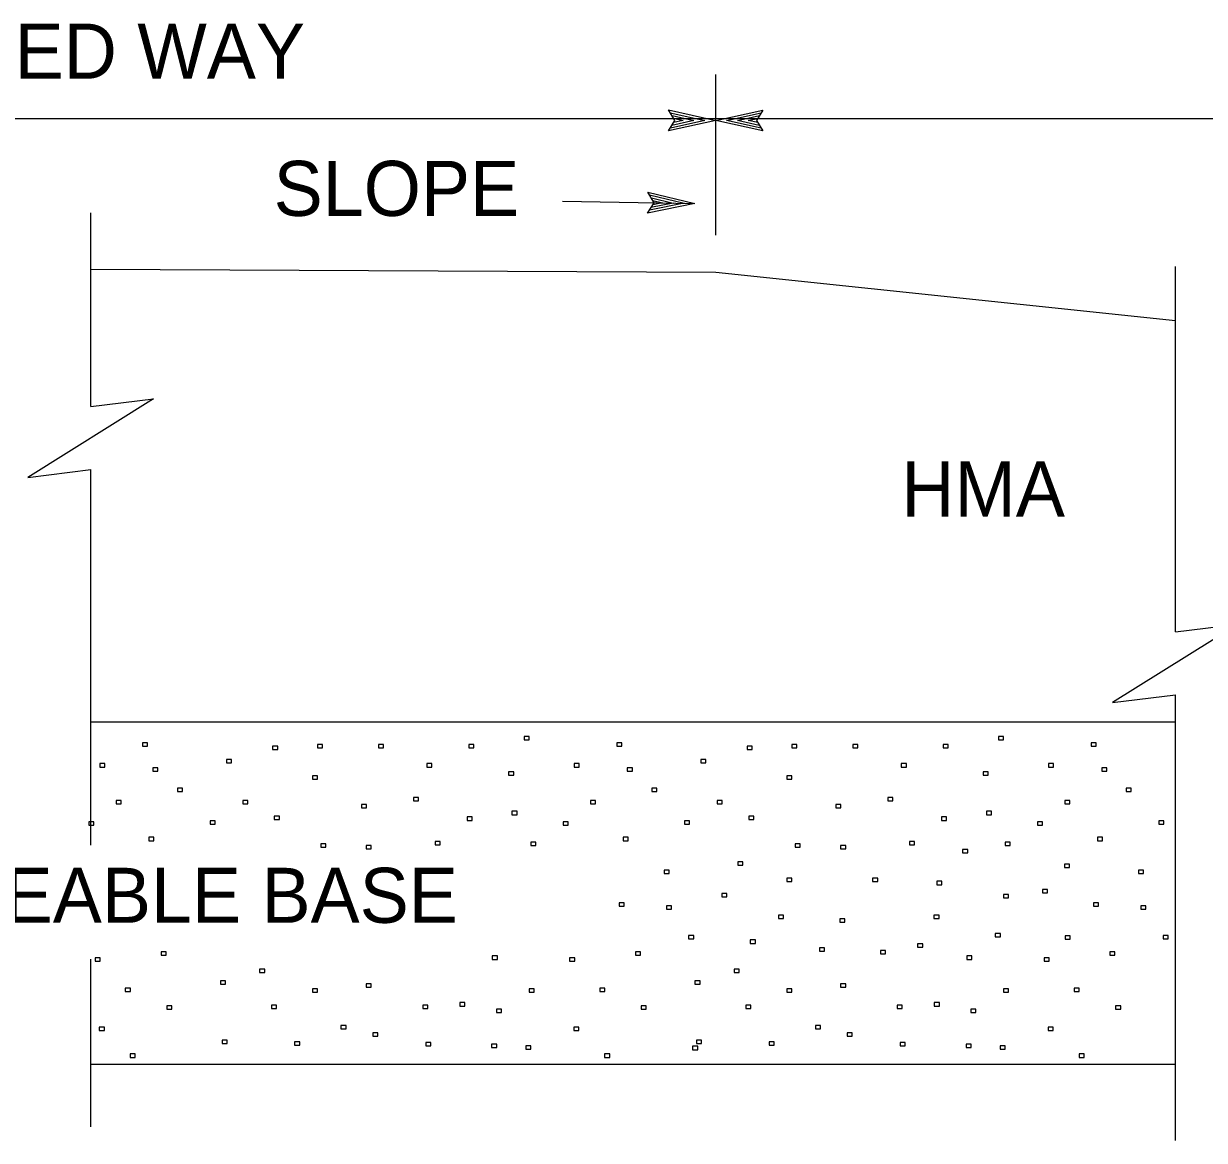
# Model space of a CAD drawing. Extents: x -894 to 866, y -476 to 714.
# Drawn here: x 365.3 to 515.4, y 319.2 to 461.3 of the extents above; entities that cross this region are included whole.
import ezdxf

# ---------------------------------------------------------------- set-up
doc = ezdxf.new("R2010")
doc.units = 0
for name, color, linetype in [('56 Stage 3 Anno', 7, 'Continuous'), ('57 Undefined', 7, 'Continuous'), ('59 Sndwall Anno', 7, 'Continuous'), ('60 Nongeo Data', 7, 'Continuous')]:
    doc.layers.add(name, color=color, linetype=linetype)

msp = doc.modelspace()

# ---------------------------------------------------------------- linework, layer by layer
at = {"layer": '56 Stage 3 Anno'}
for p, q in [((453.2922, 434.3347), (453.2922, 454.7966)), ((316.3338, 449.1919), (453.2922, 449.1919)), ((448.0922, 448.9376), (447.2922, 450.2773)), ((447.2922, 450.2773), (447.2922, 450.2773)), ((447.2922, 450.2773), (453.2922, 448.9376)), ((453.2922, 448.9376), (447.2922, 447.6073)), ((447.2922, 447.6073), (448.0922, 448.9376)), ((447.5087, 449.9214), (451.9123, 448.938)), ((451.9012, 448.934), (447.5268, 447.9667)), ((450.5292, 448.9395), (447.7044, 448.3132)), ((447.7426, 449.562), (450.5292, 448.9395)), ((447.9186, 449.2151), (449.1481, 448.9407)), ((449.1481, 448.9407), (447.9391, 448.6726)), ((453.2922, 448.9376), (459.2922, 450.2675)), ((453.2922, 449.1919), (630.9529, 449.1919)), ((453.2922, 448.9376), (453.2922, 448.9376)), ((459.2922, 447.5974), (453.2922, 448.9376)), ((453.2922, 448.9376), (453.2922, 448.9376)), ((459.0756, 447.9533), (454.6721, 448.9368)), ((454.6831, 448.9411), (459.0571, 449.9084)), ((456.0548, 448.9352), (458.88, 449.5616)), ((458.8418, 448.3128), (456.0548, 448.9352)), ((457.4363, 448.9344), (458.6449, 449.2021)), ((458.6658, 448.6596), (457.4363, 448.9344)), ((459.2922, 450.2675), (458.4922, 448.9376)), ((458.4922, 448.9376), (459.2922, 447.5974)), ((459.2922, 450.2675), (459.2922, 450.2675)), ((447.2922, 447.6073), (447.2922, 447.6073)), ((459.2922, 447.5974), (459.2922, 447.5974)), ((433.8017, 438.6726), (450.656, 438.3785)), ((444.6335, 437.1533), (445.4568, 438.4694)), ((445.4568, 438.4694), (444.6804, 439.823)), ((444.6804, 439.823), (444.6804, 439.823)), ((444.6804, 439.823), (450.656, 438.3785)), ((444.8906, 439.4635), (449.2761, 438.4033)), ((447.8938, 438.4289), (445.058, 437.8521)), ((445.1178, 439.0998), (447.8938, 438.4289)), ((445.2883, 438.7502), (446.5123, 438.4541)), ((446.5123, 438.4541), (445.2993, 438.2072)), ((450.656, 438.3785), (444.6335, 437.1533)), ((444.6335, 437.1533), (444.6335, 437.1533)), ((449.265, 438.3994), (444.8745, 437.5084)), ((450.656, 438.3785), (450.656, 438.3785))]:
    msp.add_line(p, q, dxfattribs=at)
at = {"layer": '59 Sndwall Anno'}
for points in [[(381.0435, 369.7797), (380.3982, 369.7797), (380.3982, 369.3494), (381.0435, 369.3494)], [(397.6033, 369.3655), (396.9581, 369.3655), (396.9581, 368.9352), (397.6033, 368.9352)], [(403.2958, 369.5726), (402.6506, 369.5726), (402.6506, 369.1423), (403.2958, 369.1423)], [(411.058, 369.5726), (410.4127, 369.5726), (410.4127, 369.1423), (411.058, 369.1423)], [(422.5466, 369.5726), (421.9013, 369.5726), (421.9013, 369.1423), (422.5466, 369.1423)], [(429.5844, 370.6081), (428.9391, 370.6081), (428.9391, 370.1777), (429.5844, 370.1777)], [(441.367, 369.7797), (440.7217, 369.7797), (440.7217, 369.3494), (441.367, 369.3494)], [(457.9268, 369.3655), (457.2816, 369.3655), (457.2816, 368.9352), (457.9268, 368.9352)], [(463.6193, 369.5726), (462.9741, 369.5726), (462.9741, 369.1423), (463.6193, 369.1423)], [(471.3815, 369.5726), (470.7363, 369.5726), (470.7363, 369.1423), (471.3815, 369.1423)], [(482.8701, 369.5726), (482.2248, 369.5726), (482.2248, 369.1423), (482.8701, 369.1423)], [(489.9079, 370.6081), (489.2626, 370.6081), (489.2626, 370.1777), (489.9079, 370.1777)], [(501.6905, 369.7797), (501.0452, 369.7797), (501.0452, 369.3494), (501.6905, 369.3494)], [(375.6109, 367.1384), (374.9656, 367.1384), (374.9656, 366.7081), (375.6109, 366.7081)], [(382.3715, 366.6179), (381.7262, 366.6179), (381.7262, 366.1876), (382.3715, 366.1876)], [(391.7321, 367.6589), (391.0868, 367.6589), (391.0868, 367.2285), (391.7321, 367.2285)], [(417.2135, 367.1384), (416.5682, 367.1384), (416.5682, 366.7081), (417.2135, 366.7081)], [(435.9344, 367.1384), (435.2891, 367.1384), (435.2891, 366.7081), (435.9344, 366.7081)], [(442.695, 366.6179), (442.0497, 366.6179), (442.0497, 366.1876), (442.695, 366.1876)], [(452.0556, 367.6589), (451.4103, 367.6589), (451.4103, 367.2285), (452.0556, 367.2285)], [(477.537, 367.1384), (476.8918, 367.1384), (476.8918, 366.7081), (477.537, 366.7081)], [(496.2579, 367.1384), (495.6126, 367.1384), (495.6126, 366.7081), (496.2579, 366.7081)], [(503.0185, 366.6179), (502.3732, 366.6179), (502.3732, 366.1876), (503.0185, 366.1876)], [(402.6525, 365.5774), (402.0073, 365.5774), (402.0073, 365.147), (402.6525, 365.147)], [(427.6139, 366.0974), (426.9686, 366.0974), (426.9686, 365.6671), (427.6139, 365.6671)], [(462.976, 365.5774), (462.3308, 365.5774), (462.3308, 365.147), (462.976, 365.147)], [(487.9374, 366.0974), (487.2921, 366.0974), (487.2921, 365.6671), (487.9374, 365.6671)], [(385.4915, 364.0163), (384.8463, 364.0163), (384.8463, 363.586), (385.4915, 363.586)], [(445.815, 364.0163), (445.1698, 364.0163), (445.1698, 363.586), (445.815, 363.586)], [(506.1385, 364.0163), (505.4933, 364.0163), (505.4933, 363.586), (506.1385, 363.586)], [(377.6912, 362.4553), (377.0459, 362.4553), (377.0459, 362.025), (377.6912, 362.025)], [(393.812, 362.4553), (393.1667, 362.4553), (393.1667, 362.025), (393.812, 362.025)], [(408.8931, 361.9348), (408.2478, 361.9348), (408.2478, 361.5045), (408.8931, 361.5045)], [(415.5084, 362.8411), (414.8631, 362.8411), (414.8631, 362.4108), (415.5084, 362.4108)], [(438.0147, 362.4553), (437.3694, 362.4553), (437.3694, 362.025), (438.0147, 362.025)], [(454.1355, 362.4553), (453.4902, 362.4553), (453.4902, 362.025), (454.1355, 362.025)], [(469.2166, 361.9348), (468.5713, 361.9348), (468.5713, 361.5045), (469.2166, 361.5045)], [(475.8319, 362.8411), (475.1866, 362.8411), (475.1866, 362.4108), (475.8319, 362.4108)], [(498.3382, 362.4553), (497.6929, 362.4553), (497.6929, 362.025), (498.3382, 362.025)], [(397.8104, 360.4593), (397.1651, 360.4593), (397.1651, 360.0289), (397.8104, 360.0289)], [(422.3395, 360.3553), (421.6942, 360.3553), (421.6942, 359.925), (422.3395, 359.925)], [(428.032, 361.0805), (427.3867, 361.0805), (427.3867, 360.6502), (428.032, 360.6502)], [(458.1339, 360.4593), (457.4886, 360.4593), (457.4886, 360.0289), (458.1339, 360.0289)], [(482.663, 360.3553), (482.0177, 360.3553), (482.0177, 359.925), (482.663, 359.925)], [(488.3555, 361.0805), (487.7102, 361.0805), (487.7102, 360.6502), (488.3555, 360.6502)], [(374.2128, 359.7341), (373.5675, 359.7341), (373.5675, 359.3038), (374.2128, 359.3038)], [(389.6518, 359.8534), (389.0065, 359.8534), (389.0065, 359.423), (389.6518, 359.423)], [(434.5363, 359.7341), (433.891, 359.7341), (433.891, 359.3038), (434.5363, 359.3038)], [(449.9753, 359.8534), (449.33, 359.8534), (449.33, 359.423), (449.9753, 359.423)], [(494.8598, 359.7341), (494.2146, 359.7341), (494.2146, 359.3038), (494.8598, 359.3038)], [(510.2988, 359.8534), (509.6535, 359.8534), (509.6535, 359.423), (510.2988, 359.423)], [(381.8514, 357.7719), (381.2061, 357.7719), (381.2061, 357.3416), (381.8514, 357.3416)], [(442.1749, 357.7719), (441.5296, 357.7719), (441.5296, 357.3416), (442.1749, 357.3416)], [(502.4984, 357.7719), (501.8531, 357.7719), (501.8531, 357.3416), (502.4984, 357.3416)], [(403.7096, 356.938), (403.0643, 356.938), (403.0643, 356.5077), (403.7096, 356.5077)], [(409.5057, 356.7309), (408.8604, 356.7309), (408.8604, 356.3006), (409.5057, 356.3006)], [(418.2537, 357.2514), (417.6084, 357.2514), (417.6084, 356.8211), (418.2537, 356.8211)], [(430.4123, 357.1451), (429.767, 357.1451), (429.767, 356.7148), (430.4123, 356.7148)], [(464.0331, 356.938), (463.3878, 356.938), (463.3878, 356.5077), (464.0331, 356.5077)], [(469.8292, 356.7309), (469.1839, 356.7309), (469.1839, 356.3006), (469.8292, 356.3006)], [(478.5772, 357.2514), (477.9319, 357.2514), (477.9319, 356.8211), (478.5772, 356.8211)], [(485.3374, 356.2108), (484.6921, 356.2108), (484.6921, 355.7805), (485.3374, 355.7805)], [(490.7358, 357.1451), (490.0905, 357.1451), (490.0905, 356.7148), (490.7358, 356.7148)], [(456.7355, 354.6498), (456.0902, 354.6498), (456.0902, 354.2195), (456.7355, 354.2195)], [(498.2752, 354.349), (497.6299, 354.349), (497.6299, 353.9187), (498.2752, 353.9187)], [(447.3753, 353.6093), (446.73, 353.6093), (446.73, 353.179), (447.3753, 353.179)], [(507.6988, 353.6093), (507.0535, 353.6093), (507.0535, 353.179), (507.6988, 353.179)], [(462.976, 352.5683), (462.3308, 352.5683), (462.3308, 352.138), (462.976, 352.138)], [(473.8969, 352.5683), (473.2516, 352.5683), (473.2516, 352.138), (473.8969, 352.138)], [(482.0421, 352.1742), (481.3969, 352.1742), (481.3969, 351.7439), (482.0421, 351.7439)], [(454.7186, 350.6207), (454.0733, 350.6207), (454.0733, 350.1904), (454.7186, 350.1904)], [(490.5378, 350.4868), (489.8925, 350.4868), (489.8925, 350.0565), (490.5378, 350.0565)], [(495.4807, 351.1384), (494.8354, 351.1384), (494.8354, 350.7081), (495.4807, 350.7081)], [(441.6548, 349.4463), (441.0095, 349.4463), (441.0095, 349.016), (441.6548, 349.016)], [(447.6804, 349.0672), (447.0351, 349.0672), (447.0351, 348.6368), (447.6804, 348.6368)], [(501.9783, 349.4463), (501.333, 349.4463), (501.333, 349.016), (501.9783, 349.016)], [(508.0039, 349.0672), (507.3586, 349.0672), (507.3586, 348.6368), (508.0039, 348.6368)], [(461.9359, 347.8853), (461.2906, 347.8853), (461.2906, 347.455), (461.9359, 347.455)], [(469.7256, 347.4101), (469.0803, 347.4101), (469.0803, 346.9798), (469.7256, 346.9798)], [(481.6973, 347.8853), (481.052, 347.8853), (481.052, 347.455), (481.6973, 347.455)], [(489.4937, 345.5459), (488.8484, 345.5459), (488.8484, 345.1156), (489.4937, 345.1156)], [(450.4953, 345.2833), (449.8501, 345.2833), (449.8501, 344.853), (450.4953, 344.853)], [(458.341, 344.7176), (457.6957, 344.7176), (457.6957, 344.2872), (458.341, 344.2872)], [(479.6169, 344.2428), (478.9717, 344.2428), (478.9717, 343.8124), (479.6169, 343.8124)], [(498.3787, 345.2353), (497.7334, 345.2353), (497.7334, 344.805), (498.3787, 344.805)], [(510.8188, 345.2833), (510.1736, 345.2833), (510.1736, 344.853), (510.8188, 344.853)], [(375.0408, 342.4392), (374.3955, 342.4392), (374.3955, 342.0089), (375.0408, 342.0089)], [(383.4112, 343.2018), (382.766, 343.2018), (382.766, 342.7715), (383.4112, 342.7715)], [(425.534, 342.6817), (424.8887, 342.6817), (424.8887, 342.2514), (425.534, 342.2514)], [(435.3643, 342.4392), (434.719, 342.4392), (434.719, 342.0089), (435.3643, 342.0089)], [(443.7347, 343.2018), (443.0895, 343.2018), (443.0895, 342.7715), (443.7347, 342.7715)], [(467.1363, 343.7223), (466.491, 343.7223), (466.491, 343.292), (467.1363, 343.292)], [(474.9004, 343.3711), (474.2551, 343.3711), (474.2551, 342.9408), (474.9004, 342.9408)], [(485.8575, 342.6817), (485.2122, 342.6817), (485.2122, 342.2514), (485.8575, 342.2514)], [(495.6878, 342.4392), (495.0425, 342.4392), (495.0425, 342.0089), (495.6878, 342.0089)], [(504.0582, 343.2018), (503.413, 343.2018), (503.413, 342.7715), (504.0582, 342.7715)], [(395.9474, 340.9892), (395.3021, 340.9892), (395.3021, 340.5589), (395.9474, 340.5589)], [(456.2709, 340.9892), (455.6257, 340.9892), (455.6257, 340.5589), (456.2709, 340.5589)], [(390.9793, 339.5396), (390.334, 339.5396), (390.334, 339.1093), (390.9793, 339.1093)], [(451.3028, 339.5396), (450.6576, 339.5396), (450.6576, 339.1093), (451.3028, 339.1093)], [(378.8703, 338.6073), (378.225, 338.6073), (378.225, 338.177), (378.8703, 338.177)], [(402.6525, 338.5188), (402.0073, 338.5188), (402.0073, 338.0884), (402.6525, 338.0884)], [(409.5057, 339.1251), (408.8604, 339.1251), (408.8604, 338.6947), (409.5057, 338.6947)], [(430.2143, 338.5188), (429.569, 338.5188), (429.569, 338.0884), (430.2143, 338.0884)], [(439.1938, 338.6073), (438.5485, 338.6073), (438.5485, 338.177), (439.1938, 338.177)], [(462.976, 338.5188), (462.3308, 338.5188), (462.3308, 338.0884), (462.976, 338.0884)], [(469.8292, 339.1251), (469.1839, 339.1251), (469.1839, 338.6947), (469.8292, 338.6947)], [(490.5378, 338.5188), (489.8925, 338.5188), (489.8925, 338.0884), (490.5378, 338.0884)], [(499.5173, 338.6073), (498.872, 338.6073), (498.872, 338.177), (499.5173, 338.177)], [(384.1486, 336.329), (383.5034, 336.329), (383.5034, 335.8987), (384.1486, 335.8987)], [(397.4521, 336.4373), (396.8069, 336.4373), (396.8069, 336.0069), (397.4521, 336.0069)], [(416.6934, 336.4373), (416.0482, 336.4373), (416.0482, 336.0069), (416.6934, 336.0069)], [(421.408, 336.7432), (420.7627, 336.7432), (420.7627, 336.3129), (421.408, 336.3129)], [(444.4721, 336.329), (443.8269, 336.329), (443.8269, 335.8987), (444.4721, 335.8987)], [(457.7756, 336.4373), (457.1304, 336.4373), (457.1304, 336.0069), (457.7756, 336.0069)], [(477.0169, 336.4373), (476.3717, 336.4373), (476.3717, 336.0069), (477.0169, 336.0069)], [(481.7315, 336.7432), (481.0862, 336.7432), (481.0862, 336.3129), (481.7315, 336.3129)], [(504.7956, 336.329), (504.1504, 336.329), (504.1504, 335.8987), (504.7956, 335.8987)], [(426.0541, 335.9172), (425.4088, 335.9172), (425.4088, 335.4869), (426.0541, 335.4869)], [(486.3776, 335.9172), (485.7323, 335.9172), (485.7323, 335.4869), (486.3776, 335.4869)], [(375.5581, 333.6365), (374.9128, 333.6365), (374.9128, 333.2062), (375.5581, 333.2062)], [(406.2927, 333.8357), (405.6474, 333.8357), (405.6474, 333.4054), (406.2927, 333.4054)], [(435.8816, 333.6365), (435.2363, 333.6365), (435.2363, 333.2062), (435.8816, 333.2062)], [(466.6162, 333.8357), (465.9709, 333.8357), (465.9709, 333.4054), (466.6162, 333.4054)], [(496.2051, 333.6365), (495.5598, 333.6365), (495.5598, 333.2062), (496.2051, 333.2062)], [(391.1864, 331.9794), (390.5411, 331.9794), (390.5411, 331.5491), (391.1864, 331.5491)], [(410.3336, 332.9117), (409.6883, 332.9117), (409.6883, 332.4814), (410.3336, 332.4814)], [(451.5099, 331.9794), (450.8646, 331.9794), (450.8646, 331.5491), (451.5099, 331.5491)], [(470.6571, 332.9117), (470.0118, 332.9117), (470.0118, 332.4814), (470.6571, 332.4814)], [(400.3978, 331.7723), (399.7525, 331.7723), (399.7525, 331.342), (400.3978, 331.342)], [(417.0612, 331.6688), (416.4159, 331.6688), (416.4159, 331.2385), (417.0612, 331.2385)], [(425.4442, 331.4617), (424.7989, 331.4617), (424.7989, 331.0314), (425.4442, 331.0314)], [(429.7915, 331.2546), (429.1462, 331.2546), (429.1462, 330.8243), (429.7915, 330.8243)], [(451.0044, 331.1916), (450.3591, 331.1916), (450.3591, 330.7613), (451.0044, 330.7613)], [(460.7213, 331.7723), (460.076, 331.7723), (460.076, 331.342), (460.7213, 331.342)], [(477.3847, 331.6688), (476.7394, 331.6688), (476.7394, 331.2385), (477.3847, 331.2385)], [(485.7677, 331.4617), (485.1224, 331.4617), (485.1224, 331.0314), (485.7677, 331.0314)], [(490.115, 331.2546), (489.4697, 331.2546), (489.4697, 330.8243), (490.115, 330.8243)], [(379.4912, 330.2188), (378.8459, 330.2188), (378.8459, 329.7885), (379.4912, 329.7885)], [(439.8147, 330.2188), (439.1694, 330.2188), (439.1694, 329.7885), (439.8147, 329.7885)], [(500.1382, 330.2188), (499.4929, 330.2188), (499.4929, 329.7885), (500.1382, 329.7885)]]:
    msp.add_lwpolyline(points, close=True, dxfattribs=at)
at = {"layer": '60 Nongeo Data'}
for p, q in [((373.8191, 412.5497), (373.8191, 437.2048)), ((373.8191, 430.0119), (453.2938, 429.6418)), ((453.2938, 429.6418), (511.7614, 423.4796)), ((511.7484, 383.8954), (511.7484, 430.382)), ((373.8191, 356.7849), (373.8191, 404.5497)), ((511.7484, 319.2278), (511.7484, 375.8955)), ((373.8191, 372.4407), (511.7484, 372.4407)), ((373.8191, 320.9412), (373.8191, 342.2565)), ((373.8191, 328.9412), (511.7484, 328.9412))]:
    msp.add_line(p, q, dxfattribs=at)
for points in [[(373.8191, 412.5497), (381.8191, 413.5497), (365.8191, 403.5497), (373.8191, 404.5497)], [(511.7484, 383.8954), (519.7484, 384.8954), (503.7484, 374.8955), (511.7484, 375.8955)]]:
    msp.add_lwpolyline(points, dxfattribs=at)

# ---------------------------------------------------------------- texts
at = {"layer": '57 Undefined'}
for s, p in [('TRAVELED WAY', (327.7346, 454.2541)), ('SLOPE', (397.0839, 436.7982)), ('HMA', (476.8988, 398.5667)), ('TREATED PERMEABLE BASE', (289.426, 346.8955))]:
    msp.add_text(s, height=7, dxfattribs=at).set_placement(p)

doc.saveas('drawing.dxf')
